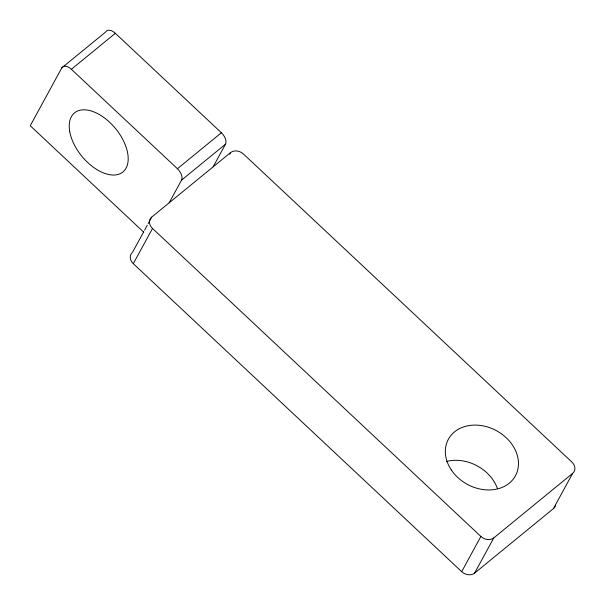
<?xml version="1.0" encoding="UTF-8"?>
<svg xmlns="http://www.w3.org/2000/svg" width="605" height="605" viewBox="0 0 605 605"><rect width="100%" height="100%" fill="white"/><g stroke="black" fill="none" stroke-linecap="round" stroke-linejoin="round"><path stroke-width="0.91" d="M213.141 166.844L225.491 144.202A9.544 5.453 50.7 0 0 221.392 132.752L115.351 33.298A9.544 5.453 50.7 0 0 105.769 31.914L61.801 67.881L30.25 125.749L143.778 232.229M132.533 252.3L143.695 231.821M144.595 230.187L147.272 225.272M148.164 223.631L151.734 217.082L230.581 152.573A9.544 7.631 28.6 0 1 243.482 154.033L571.861 462.023A9.544 7.631 28.6 0 1 572.633 473.397L553.431 508.623L474.592 573.124A9.544 7.631 28.6 0 1 461.683 571.672L133.312 263.682A9.544 7.631 28.6 0 1 131.95 252.845M133.312 263.682L152.513 228.456A9.544 7.631 28.6 0 1 151.734 217.082M169.173 202.811L181.515 180.169L225.491 144.202M229.688 154.214L230.581 152.573M461.683 571.672L480.884 536.446A9.544 7.631 28.6 0 0 493.793 537.898L572.633 473.397M474.592 573.124L493.793 537.898M61.801 67.881A9.544 5.453 50.7 0 1 71.382 69.272L115.351 33.298M181.515 180.169A9.544 5.453 50.7 0 0 177.424 168.727L221.392 132.752M71.382 69.272L177.424 168.727M152.513 228.456L480.884 536.446M555.549 505.281A9.544 7.631 28.6 0 1 553.431 508.623M446.702 461.441A38.183 30.53 28.6 0 1 497.393 488.394M451.39 470.055A38.183 30.53 28.6 0 0 514.613 477.179A38.183 30.53 28.6 0 0 479.712 425.345A38.183 30.53 28.6 0 0 451.39 470.055M69.756 131.754A38.183 21.803 50.7 0 0 118.028 174.452A38.183 21.803 50.7 0 0 108.333 121.068A38.183 21.803 50.7 0 0 69.756 131.754"/></g></svg>
